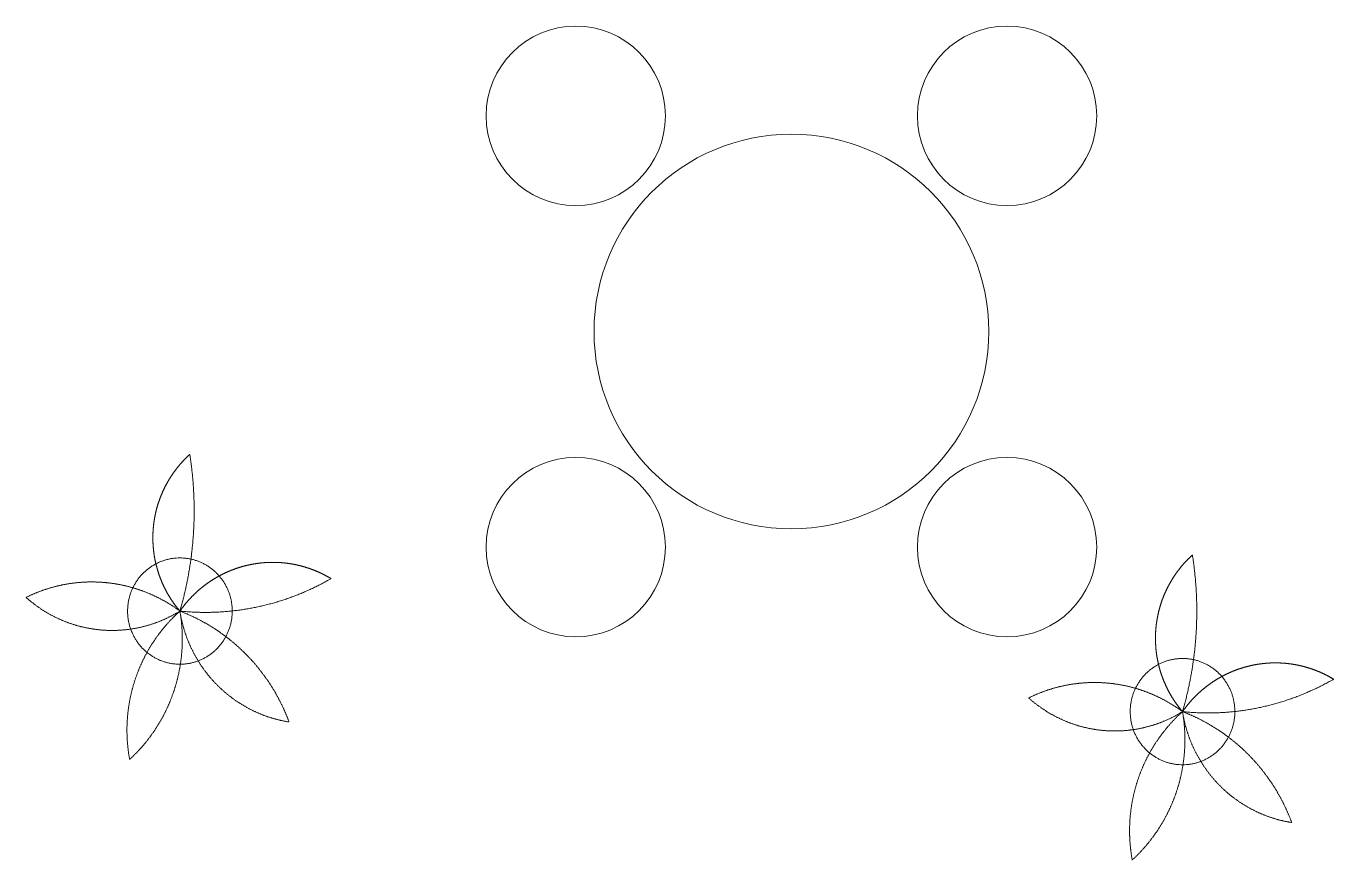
# Model space of a CAD drawing. Header units: millimetres. Extents: x -376000 to 292178, y -193032 to 188048.
# Drawn here: x -265130 to -261485, y -108102 to -105779 of the extents above; entities that cross this region are included whole.
import ezdxf

# ---------------------------------------------------------------- set-up
doc = ezdxf.new("R2010")
doc.units = ezdxf.units.MM
doc.layers.add('04_0.10', color=7, linetype='Continuous', lineweight=9, true_color=0x0099ff)
doc.layers.add('_什器 (2D)', color=7, linetype='Continuous', lineweight=5)

# ---------------------------------------------------------------- blocks, each defined once
blk = doc.blocks.new('グループ-942')
at = {"layer": '04_0.10'}
for centre, radius in [((-263597.8, -106028.7), 250), ((-262395.7, -106028.7), 250), ((-262996.8, -106629.8), 550), ((-263597.8, -107230.8), 250), ((-262395.7, -107230.8), 250)]:
    blk.add_circle(centre, radius, dxfattribs=at)
blk = doc.blocks.new('グループ-944')
at = {"layer": '04_0.10'}
for points, knots in [([(-261941.2, -107640), (-261933.8, -107653.1), (-261925.1, -107665.5), (-261916.4, -107677.8), (-261906.6, -107689.3), (-261891.2, -107636.3), (-261881.8, -107582), (-261872.3, -107527.7), (-261868.8, -107472.6), (-261865.4, -107417.6), (-261867.9, -107362.4), (-261870.5, -107307.3), (-261879.1, -107252.8), (-261890.3, -107262.9), (-261900.4, -107274), (-261910.6, -107285.1), (-261919.6, -107297.2), (-261928.7, -107309.3), (-261936.5, -107322.2), (-261944.4, -107335.1), (-261950.9, -107348.8), (-261957.5, -107362.4), (-261962.7, -107376.6), (-261967.9, -107390.9), (-261971.8, -107405.5), (-261975.6, -107420.2), (-261978, -107435.2), (-261980.4, -107450.2), (-261981.4, -107465.3), (-261982.3, -107480.4), (-261981.8, -107495.6), (-261981.3, -107510.8), (-261979.4, -107525.8), (-261977.4, -107540.9), (-261974, -107555.7), (-261970.6, -107570.4), (-261965.8, -107584.8), (-261961, -107599.2), (-261954.8, -107613), (-261948.7, -107626.8), (-261941.2, -107640)], [0, 0, 0, 0.032699, 0.032699, 0.065397, 0.065397, 0.184931, 0.184931, 0.304464, 0.304464, 0.423998, 0.423998, 0.543532, 0.543532, 0.576136, 0.576136, 0.608741, 0.608741, 0.641346, 0.641346, 0.67395, 0.67395, 0.706555, 0.706555, 0.73916, 0.73916, 0.771765, 0.771765, 0.80437, 0.80437, 0.836975, 0.836975, 0.86958, 0.86958, 0.902185, 0.902185, 0.93479, 0.93479, 0.967395, 0.967395, 1, 1, 1]), ([(-261868.1, -107643.8), (-261878.7, -107654.2), (-261888.4, -107665.6), (-261898, -107677), (-261906.6, -107689.3), (-261852.1, -107694.9), (-261797.4, -107691.9), (-261742.7, -107688.9), (-261689.1, -107677.4), (-261635.5, -107665.9), (-261584.2, -107646.1), (-261533, -107626.4), (-261485.4, -107598.8), (-261498.2, -107591.1), (-261511.5, -107584.7), (-261524.9, -107578.2), (-261538.8, -107573), (-261552.7, -107567.9), (-261567, -107564.1), (-261581.3, -107560.2), (-261595.9, -107557.8), (-261610.5, -107555.3), (-261625.2, -107554.2), (-261640, -107553.2), (-261654.8, -107553.5), (-261669.6, -107553.8), (-261684.2, -107555.6), (-261698.9, -107557.3), (-261713.4, -107560.4), (-261727.9, -107563.5), (-261742, -107568), (-261756.1, -107572.4), (-261769.8, -107578.2), (-261783.5, -107584), (-261796.5, -107591), (-261809.6, -107598.1), (-261822, -107606.3), (-261834.3, -107614.6), (-261845.9, -107624), (-261857.4, -107633.4), (-261868.1, -107643.8)], [0, 0, 0, 0.032769, 0.032769, 0.065537, 0.065537, 0.185623, 0.185623, 0.305709, 0.305709, 0.425795, 0.425795, 0.545882, 0.545882, 0.578319, 0.578319, 0.610756, 0.610756, 0.643193, 0.643193, 0.67563, 0.67563, 0.708067, 0.708067, 0.740504, 0.740504, 0.77294, 0.77294, 0.805377, 0.805377, 0.837814, 0.837814, 0.870251, 0.870251, 0.902688, 0.902688, 0.935125, 0.935125, 0.967563, 0.967563, 1, 1, 1]), ([(-262228.4, -107615.2), (-262256.2, -107620.5), (-262283.1, -107629.5), (-262310, -107638.5), (-262335.4, -107651.2), (-262313.7, -107670.5), (-262289.3, -107686.2), (-262264.9, -107701.9), (-262238.4, -107713.4), (-262211.9, -107725), (-262183.9, -107732.1), (-262155.9, -107739.3), (-262127.2, -107741.8), (-262098.4, -107744.4), (-262069.6, -107742.3), (-262040.8, -107740.2), (-262012.7, -107733.5), (-261984.6, -107726.8), (-261957.9, -107715.7), (-261931.2, -107704.6), (-261906.6, -107689.3), (-261929.5, -107672.4), (-261954.4, -107658.7), (-261979.3, -107645.1), (-262005.8, -107635), (-262032.3, -107624.9), (-262060, -107618.5), (-262087.6, -107612.2), (-262115.8, -107609.7), (-262144, -107607.2), (-262172.3, -107608.6), (-262200.5, -107610), (-262228.4, -107615.2)], [0, 0, 0, 0.061659, 0.061659, 0.123319, 0.123319, 0.186425, 0.186425, 0.24953, 0.24953, 0.312635, 0.312635, 0.375739, 0.375739, 0.438844, 0.438844, 0.501948, 0.501948, 0.565053, 0.565053, 0.628158, 0.628158, 0.690132, 0.690132, 0.752106, 0.752106, 0.81408, 0.81408, 0.876053, 0.876053, 0.938027, 0.938027, 1, 1, 1]), ([(-262053, -107988.9), (-262055, -108017.5), (-262053.5, -108046.1), (-262051.9, -108074.7), (-262046.7, -108102.8), (-262025.8, -108083.6), (-262007.5, -108062), (-261989.2, -108040.3), (-261973.7, -108016.5), (-261958.2, -107992.7), (-261945.7, -107967), (-261933.3, -107941.4), (-261924.1, -107914.4), (-261915, -107887.4), (-261909.2, -107859.4), (-261903.5, -107831.5), (-261901.3, -107803), (-261899.1, -107774.5), (-261900.4, -107746), (-261901.7, -107717.4), (-261906.6, -107689.3), (-261927.7, -107708.2), (-261946.3, -107729.8), (-261964.8, -107751.3), (-261980.5, -107775.1), (-261996.2, -107798.9), (-262008.7, -107824.5), (-262021.2, -107850.2), (-262030.4, -107877.2), (-262039.6, -107904.3), (-262045.3, -107932.3), (-262050.9, -107960.4), (-262053, -107988.9)], [0, 0, 0, 0.063209, 0.063209, 0.126417, 0.126417, 0.188984, 0.188984, 0.251552, 0.251552, 0.314119, 0.314119, 0.376687, 0.376687, 0.439256, 0.439256, 0.501824, 0.501824, 0.564392, 0.564392, 0.626961, 0.626961, 0.689133, 0.689133, 0.751306, 0.751306, 0.813479, 0.813479, 0.875653, 0.875653, 0.937826, 0.937826, 1, 1, 1]), ([(-261807.7, -107739.9), (-261831, -107724.6), (-261855.8, -107711.9), (-261880.6, -107699.2), (-261906.6, -107689.3), (-261902.1, -107718.2), (-261893.2, -107746.1), (-261884.3, -107773.9), (-261871.3, -107800), (-261858.2, -107826.1), (-261841.3, -107849.8), (-261824.3, -107873.5), (-261804, -107894.3), (-261783.6, -107915), (-261760.2, -107932.2), (-261736.9, -107949.4), (-261711.2, -107962.7), (-261685.5, -107975.9), (-261658.1, -107985), (-261630.7, -107994), (-261602.2, -107998.5), (-261612, -107972.1), (-261624.5, -107946.9), (-261637, -107921.8), (-261652, -107898.1), (-261667.1, -107874.4), (-261684.5, -107852.4), (-261701.9, -107830.5), (-261721.5, -107810.5), (-261741.2, -107790.6), (-261762.8, -107772.9), (-261784.4, -107755.2), (-261807.7, -107739.9)], [0, 0, 0, 0.060297, 0.060297, 0.120594, 0.120594, 0.184063, 0.184063, 0.247531, 0.247531, 0.310999, 0.310999, 0.374466, 0.374466, 0.437933, 0.437933, 0.501399, 0.501399, 0.564865, 0.564865, 0.62833, 0.62833, 0.690276, 0.690276, 0.752221, 0.752221, 0.814166, 0.814166, 0.876111, 0.876111, 0.938056, 0.938056, 1, 1, 1])]:
    blk.add_open_spline(points, degree=2, knots=knots, dxfattribs=at)
blk.add_open_spline([(-261979.5, -107561), (-261945.6, -107541.2), (-261867.5, -107541.2), (-261799.9, -107580.8), (-261760.8, -107649.6), (-261760.8, -107729), (-261799.9, -107797.7), (-261867.5, -107837.4), (-261945.6, -107837.4), (-262013.3, -107797.7), (-262052.4, -107729), (-262052.4, -107649.6), (-262013.3, -107580.8), (-261979.5, -107561)], degree=2, dxfattribs=at)
blk = doc.blocks.new('グループ-946')
at = {"layer": '04_0.10'}
for points, knots in [([(-264735.8, -107359.8), (-264728.3, -107372.9), (-264719.6, -107385.3), (-264710.9, -107397.6), (-264701.1, -107409.1), (-264685.8, -107356.1), (-264676.3, -107301.8), (-264666.8, -107247.5), (-264663.4, -107192.4), (-264659.9, -107137.3), (-264662.5, -107082.2), (-264665, -107027.1), (-264673.6, -106972.6), (-264684.8, -106982.7), (-264695, -106993.8), (-264705.1, -107004.9), (-264714.2, -107017), (-264723.2, -107029.1), (-264731, -107042), (-264738.9, -107054.9), (-264745.5, -107068.6), (-264752, -107082.2), (-264757.2, -107096.4), (-264762.5, -107110.6), (-264766.3, -107125.3), (-264770.1, -107140), (-264772.5, -107154.9), (-264774.9, -107169.9), (-264775.9, -107185.1), (-264776.8, -107200.2), (-264776.3, -107215.4), (-264775.8, -107230.6), (-264773.9, -107245.6), (-264771.9, -107260.7), (-264768.5, -107275.4), (-264765.1, -107290.2), (-264760.3, -107304.6), (-264755.5, -107319), (-264749.4, -107332.8), (-264743.2, -107346.6), (-264735.8, -107359.8)], [0, 0, 0, 0.032699, 0.032699, 0.065397, 0.065397, 0.184931, 0.184931, 0.304464, 0.304464, 0.423998, 0.423998, 0.543532, 0.543532, 0.576136, 0.576136, 0.608741, 0.608741, 0.641346, 0.641346, 0.67395, 0.67395, 0.706555, 0.706555, 0.73916, 0.73916, 0.771765, 0.771765, 0.80437, 0.80437, 0.836975, 0.836975, 0.86958, 0.86958, 0.902185, 0.902185, 0.93479, 0.93479, 0.967395, 0.967395, 1, 1, 1]), ([(-264662.6, -107363.6), (-264673.3, -107374), (-264682.9, -107385.4), (-264692.5, -107396.8), (-264701.1, -107409.1), (-264646.6, -107414.7), (-264591.9, -107411.7), (-264537.2, -107408.7), (-264483.6, -107397.2), (-264430, -107385.7), (-264378.8, -107365.9), (-264327.6, -107346.1), (-264280, -107318.6), (-264292.7, -107310.9), (-264306, -107304.4), (-264319.4, -107298), (-264333.3, -107292.8), (-264347.2, -107287.7), (-264361.5, -107283.8), (-264375.8, -107280), (-264390.4, -107277.5), (-264405, -107275.1), (-264419.7, -107274), (-264434.5, -107272.9), (-264449.3, -107273.3), (-264464.1, -107273.6), (-264478.8, -107275.3), (-264493.5, -107277.1), (-264507.9, -107280.2), (-264522.4, -107283.3), (-264536.5, -107287.7), (-264550.7, -107292.2), (-264564.3, -107298), (-264578, -107303.8), (-264591, -107310.8), (-264604.1, -107317.9), (-264616.5, -107326.1), (-264628.8, -107334.4), (-264640.4, -107343.7), (-264652, -107353.1), (-264662.6, -107363.6)], [0, 0, 0, 0.032769, 0.032769, 0.065537, 0.065537, 0.185623, 0.185623, 0.305709, 0.305709, 0.425795, 0.425795, 0.545882, 0.545882, 0.578319, 0.578319, 0.610756, 0.610756, 0.643193, 0.643193, 0.67563, 0.67563, 0.708067, 0.708067, 0.740504, 0.740504, 0.77294, 0.77294, 0.805377, 0.805377, 0.837814, 0.837814, 0.870251, 0.870251, 0.902688, 0.902688, 0.935125, 0.935125, 0.967563, 0.967563, 1, 1, 1]), ([(-265022.9, -107335), (-265050.7, -107340.2), (-265077.6, -107349.3), (-265104.5, -107358.3), (-265129.9, -107370.9), (-265108.3, -107390.3), (-265083.9, -107406), (-265059.5, -107421.7), (-265032.9, -107433.2), (-265006.4, -107444.8), (-264978.4, -107451.9), (-264950.4, -107459.1), (-264921.7, -107461.6), (-264892.9, -107464.2), (-264864.1, -107462.1), (-264835.3, -107460), (-264807.2, -107453.3), (-264779.1, -107446.6), (-264752.4, -107435.5), (-264725.7, -107424.3), (-264701.1, -107409.1), (-264724, -107392.1), (-264748.9, -107378.5), (-264773.8, -107364.9), (-264800.4, -107354.8), (-264826.9, -107344.7), (-264854.5, -107338.3), (-264882.1, -107332), (-264910.3, -107329.5), (-264938.5, -107327), (-264966.8, -107328.3), (-264995.1, -107329.7), (-265022.9, -107335)], [0, 0, 0, 0.061659, 0.061659, 0.123319, 0.123319, 0.186425, 0.186425, 0.24953, 0.24953, 0.312635, 0.312635, 0.375739, 0.375739, 0.438844, 0.438844, 0.501948, 0.501948, 0.565053, 0.565053, 0.628158, 0.628158, 0.690132, 0.690132, 0.752106, 0.752106, 0.81408, 0.81408, 0.876053, 0.876053, 0.938027, 0.938027, 1, 1, 1]), ([(-264847.5, -107708.7), (-264849.6, -107737.3), (-264848, -107765.8), (-264846.4, -107794.4), (-264841.2, -107822.6), (-264820.4, -107803.4), (-264802, -107781.8), (-264783.7, -107760.1), (-264768.2, -107736.3), (-264752.7, -107712.4), (-264740.2, -107686.8), (-264727.8, -107661.2), (-264718.7, -107634.2), (-264709.5, -107607.2), (-264703.8, -107579.2), (-264698, -107551.2), (-264695.8, -107522.8), (-264693.6, -107494.3), (-264694.9, -107465.7), (-264696.3, -107437.2), (-264701.1, -107409.1), (-264722.2, -107428), (-264740.8, -107449.5), (-264759.4, -107471.1), (-264775, -107494.9), (-264790.7, -107518.7), (-264803.2, -107544.3), (-264815.8, -107569.9), (-264824.9, -107597), (-264834.1, -107624.1), (-264839.8, -107652.1), (-264845.4, -107680.2), (-264847.5, -107708.7)], [0, 0, 0, 0.063209, 0.063209, 0.126417, 0.126417, 0.188984, 0.188984, 0.251552, 0.251552, 0.314119, 0.314119, 0.376687, 0.376687, 0.439256, 0.439256, 0.501824, 0.501824, 0.564392, 0.564392, 0.626961, 0.626961, 0.689133, 0.689133, 0.751306, 0.751306, 0.813479, 0.813479, 0.875653, 0.875653, 0.937826, 0.937826, 1, 1, 1]), ([(-264602.2, -107459.6), (-264625.5, -107444.4), (-264650.3, -107431.7), (-264675.1, -107419), (-264701.1, -107409.1), (-264696.6, -107438), (-264687.8, -107465.9), (-264678.9, -107493.7), (-264665.8, -107519.8), (-264652.7, -107545.9), (-264635.8, -107569.6), (-264618.9, -107593.3), (-264598.5, -107614), (-264578.1, -107634.7), (-264554.8, -107651.9), (-264531.4, -107669.1), (-264505.8, -107682.4), (-264480.1, -107695.7), (-264452.6, -107704.7), (-264425.2, -107713.7), (-264396.7, -107718.3), (-264406.5, -107691.9), (-264419, -107666.7), (-264431.5, -107641.5), (-264446.5, -107617.8), (-264461.6, -107594.1), (-264479, -107572.2), (-264496.4, -107550.2), (-264516.1, -107530.3), (-264535.7, -107510.4), (-264557.3, -107492.6), (-264578.9, -107474.9), (-264602.2, -107459.6)], [0, 0, 0, 0.060297, 0.060297, 0.120594, 0.120594, 0.184063, 0.184063, 0.247531, 0.247531, 0.310999, 0.310999, 0.374466, 0.374466, 0.437933, 0.437933, 0.501399, 0.501399, 0.564865, 0.564865, 0.62833, 0.62833, 0.690276, 0.690276, 0.752221, 0.752221, 0.814166, 0.814166, 0.876111, 0.876111, 0.938056, 0.938056, 1, 1, 1])]:
    blk.add_open_spline(points, degree=2, knots=knots, dxfattribs=at)
blk.add_open_spline([(-264774, -107280.8), (-264740.2, -107260.9), (-264662, -107260.9), (-264594.4, -107300.6), (-264555.3, -107369.4), (-264555.3, -107448.7), (-264594.4, -107517.5), (-264662, -107557.2), (-264740.2, -107557.2), (-264807.8, -107517.5), (-264846.9, -107448.7), (-264846.9, -107369.4), (-264807.8, -107300.6), (-264774, -107280.8)], degree=2, dxfattribs=at)
blk = doc.blocks.new('グループ-950')
at = {"layer": '04_0.10'}
for centre, radius in [((-263597.8, -106028.7), 250), ((-262395.7, -106028.7), 250), ((-262996.8, -106629.8), 550), ((-263597.8, -107230.8), 250), ((-262395.7, -107230.8), 250)]:
    blk.add_circle(centre, radius, dxfattribs=at)
blk = doc.blocks.new('グループ-952')
at = {"layer": '04_0.10'}
for points, knots in [([(-261941.2, -107640), (-261933.8, -107653.1), (-261925.1, -107665.5), (-261916.4, -107677.8), (-261906.6, -107689.3), (-261891.2, -107636.3), (-261881.8, -107582), (-261872.3, -107527.7), (-261868.8, -107472.6), (-261865.4, -107417.6), (-261867.9, -107362.4), (-261870.5, -107307.3), (-261879.1, -107252.8), (-261890.3, -107262.9), (-261900.4, -107274), (-261910.6, -107285.1), (-261919.6, -107297.2), (-261928.7, -107309.3), (-261936.5, -107322.2), (-261944.4, -107335.1), (-261950.9, -107348.8), (-261957.5, -107362.4), (-261962.7, -107376.6), (-261967.9, -107390.9), (-261971.8, -107405.5), (-261975.6, -107420.2), (-261978, -107435.2), (-261980.4, -107450.2), (-261981.4, -107465.3), (-261982.3, -107480.4), (-261981.8, -107495.6), (-261981.3, -107510.8), (-261979.4, -107525.8), (-261977.4, -107540.9), (-261974, -107555.7), (-261970.6, -107570.4), (-261965.8, -107584.8), (-261961, -107599.2), (-261954.8, -107613), (-261948.7, -107626.8), (-261941.2, -107640)], [0, 0, 0, 0.032699, 0.032699, 0.065397, 0.065397, 0.184931, 0.184931, 0.304464, 0.304464, 0.423998, 0.423998, 0.543532, 0.543532, 0.576136, 0.576136, 0.608741, 0.608741, 0.641346, 0.641346, 0.67395, 0.67395, 0.706555, 0.706555, 0.73916, 0.73916, 0.771765, 0.771765, 0.80437, 0.80437, 0.836975, 0.836975, 0.86958, 0.86958, 0.902185, 0.902185, 0.93479, 0.93479, 0.967395, 0.967395, 1, 1, 1]), ([(-261868.1, -107643.8), (-261878.7, -107654.2), (-261888.4, -107665.6), (-261898, -107677), (-261906.6, -107689.3), (-261852.1, -107694.9), (-261797.4, -107691.9), (-261742.7, -107688.9), (-261689.1, -107677.4), (-261635.5, -107665.9), (-261584.2, -107646.1), (-261533, -107626.4), (-261485.4, -107598.8), (-261498.2, -107591.1), (-261511.5, -107584.7), (-261524.9, -107578.2), (-261538.8, -107573), (-261552.7, -107567.9), (-261567, -107564.1), (-261581.3, -107560.2), (-261595.9, -107557.8), (-261610.5, -107555.3), (-261625.2, -107554.2), (-261640, -107553.2), (-261654.8, -107553.5), (-261669.6, -107553.8), (-261684.2, -107555.6), (-261698.9, -107557.3), (-261713.4, -107560.4), (-261727.9, -107563.5), (-261742, -107568), (-261756.1, -107572.4), (-261769.8, -107578.2), (-261783.5, -107584), (-261796.5, -107591), (-261809.6, -107598.1), (-261822, -107606.3), (-261834.3, -107614.6), (-261845.9, -107624), (-261857.4, -107633.4), (-261868.1, -107643.8)], [0, 0, 0, 0.032769, 0.032769, 0.065537, 0.065537, 0.185623, 0.185623, 0.305709, 0.305709, 0.425795, 0.425795, 0.545882, 0.545882, 0.578319, 0.578319, 0.610756, 0.610756, 0.643193, 0.643193, 0.67563, 0.67563, 0.708067, 0.708067, 0.740504, 0.740504, 0.77294, 0.77294, 0.805377, 0.805377, 0.837814, 0.837814, 0.870251, 0.870251, 0.902688, 0.902688, 0.935125, 0.935125, 0.967563, 0.967563, 1, 1, 1]), ([(-262228.4, -107615.2), (-262256.2, -107620.5), (-262283.1, -107629.5), (-262310, -107638.5), (-262335.4, -107651.2), (-262313.7, -107670.5), (-262289.3, -107686.2), (-262264.9, -107701.9), (-262238.4, -107713.4), (-262211.9, -107725), (-262183.9, -107732.1), (-262155.9, -107739.3), (-262127.2, -107741.8), (-262098.4, -107744.4), (-262069.6, -107742.3), (-262040.8, -107740.2), (-262012.7, -107733.5), (-261984.6, -107726.8), (-261957.9, -107715.7), (-261931.2, -107704.6), (-261906.6, -107689.3), (-261929.5, -107672.4), (-261954.4, -107658.7), (-261979.3, -107645.1), (-262005.8, -107635), (-262032.3, -107624.9), (-262060, -107618.5), (-262087.6, -107612.2), (-262115.8, -107609.7), (-262144, -107607.2), (-262172.3, -107608.6), (-262200.5, -107610), (-262228.4, -107615.2)], [0, 0, 0, 0.061659, 0.061659, 0.123319, 0.123319, 0.186425, 0.186425, 0.24953, 0.24953, 0.312635, 0.312635, 0.375739, 0.375739, 0.438844, 0.438844, 0.501948, 0.501948, 0.565053, 0.565053, 0.628158, 0.628158, 0.690132, 0.690132, 0.752106, 0.752106, 0.81408, 0.81408, 0.876053, 0.876053, 0.938027, 0.938027, 1, 1, 1]), ([(-262053, -107988.9), (-262055, -108017.5), (-262053.5, -108046.1), (-262051.9, -108074.7), (-262046.7, -108102.8), (-262025.8, -108083.6), (-262007.5, -108062), (-261989.2, -108040.3), (-261973.7, -108016.5), (-261958.2, -107992.7), (-261945.7, -107967), (-261933.3, -107941.4), (-261924.1, -107914.4), (-261915, -107887.4), (-261909.2, -107859.4), (-261903.5, -107831.5), (-261901.3, -107803), (-261899.1, -107774.5), (-261900.4, -107746), (-261901.7, -107717.4), (-261906.6, -107689.3), (-261927.7, -107708.2), (-261946.3, -107729.8), (-261964.8, -107751.3), (-261980.5, -107775.1), (-261996.2, -107798.9), (-262008.7, -107824.5), (-262021.2, -107850.2), (-262030.4, -107877.2), (-262039.6, -107904.3), (-262045.3, -107932.3), (-262050.9, -107960.4), (-262053, -107988.9)], [0, 0, 0, 0.063209, 0.063209, 0.126417, 0.126417, 0.188984, 0.188984, 0.251552, 0.251552, 0.314119, 0.314119, 0.376687, 0.376687, 0.439256, 0.439256, 0.501824, 0.501824, 0.564392, 0.564392, 0.626961, 0.626961, 0.689133, 0.689133, 0.751306, 0.751306, 0.813479, 0.813479, 0.875653, 0.875653, 0.937826, 0.937826, 1, 1, 1]), ([(-261807.7, -107739.9), (-261831, -107724.6), (-261855.8, -107711.9), (-261880.6, -107699.2), (-261906.6, -107689.3), (-261902.1, -107718.2), (-261893.2, -107746.1), (-261884.3, -107773.9), (-261871.3, -107800), (-261858.2, -107826.1), (-261841.3, -107849.8), (-261824.3, -107873.5), (-261804, -107894.3), (-261783.6, -107915), (-261760.2, -107932.2), (-261736.9, -107949.4), (-261711.2, -107962.7), (-261685.5, -107975.9), (-261658.1, -107985), (-261630.7, -107994), (-261602.2, -107998.5), (-261612, -107972.1), (-261624.5, -107946.9), (-261637, -107921.8), (-261652, -107898.1), (-261667.1, -107874.4), (-261684.5, -107852.4), (-261701.9, -107830.5), (-261721.5, -107810.5), (-261741.2, -107790.6), (-261762.8, -107772.9), (-261784.4, -107755.2), (-261807.7, -107739.9)], [0, 0, 0, 0.060297, 0.060297, 0.120594, 0.120594, 0.184063, 0.184063, 0.247531, 0.247531, 0.310999, 0.310999, 0.374466, 0.374466, 0.437933, 0.437933, 0.501399, 0.501399, 0.564865, 0.564865, 0.62833, 0.62833, 0.690276, 0.690276, 0.752221, 0.752221, 0.814166, 0.814166, 0.876111, 0.876111, 0.938056, 0.938056, 1, 1, 1])]:
    blk.add_open_spline(points, degree=2, knots=knots, dxfattribs=at)
blk.add_open_spline([(-261979.5, -107561), (-261945.6, -107541.2), (-261867.5, -107541.2), (-261799.9, -107580.8), (-261760.8, -107649.6), (-261760.8, -107729), (-261799.9, -107797.7), (-261867.5, -107837.4), (-261945.6, -107837.4), (-262013.3, -107797.7), (-262052.4, -107729), (-262052.4, -107649.6), (-262013.3, -107580.8), (-261979.5, -107561)], degree=2, dxfattribs=at)
blk = doc.blocks.new('グループ-954')
at = {"layer": '04_0.10'}
for points, knots in [([(-264735.8, -107359.8), (-264728.3, -107372.9), (-264719.6, -107385.3), (-264710.9, -107397.6), (-264701.1, -107409.1), (-264685.8, -107356.1), (-264676.3, -107301.8), (-264666.8, -107247.5), (-264663.4, -107192.4), (-264659.9, -107137.3), (-264662.5, -107082.2), (-264665, -107027.1), (-264673.6, -106972.6), (-264684.8, -106982.7), (-264695, -106993.8), (-264705.1, -107004.9), (-264714.2, -107017), (-264723.2, -107029.1), (-264731, -107042), (-264738.9, -107054.9), (-264745.5, -107068.6), (-264752, -107082.2), (-264757.2, -107096.4), (-264762.5, -107110.6), (-264766.3, -107125.3), (-264770.1, -107140), (-264772.5, -107154.9), (-264774.9, -107169.9), (-264775.9, -107185.1), (-264776.8, -107200.2), (-264776.3, -107215.4), (-264775.8, -107230.6), (-264773.9, -107245.6), (-264771.9, -107260.7), (-264768.5, -107275.4), (-264765.1, -107290.2), (-264760.3, -107304.6), (-264755.5, -107319), (-264749.4, -107332.8), (-264743.2, -107346.6), (-264735.8, -107359.8)], [0, 0, 0, 0.032699, 0.032699, 0.065397, 0.065397, 0.184931, 0.184931, 0.304464, 0.304464, 0.423998, 0.423998, 0.543532, 0.543532, 0.576136, 0.576136, 0.608741, 0.608741, 0.641346, 0.641346, 0.67395, 0.67395, 0.706555, 0.706555, 0.73916, 0.73916, 0.771765, 0.771765, 0.80437, 0.80437, 0.836975, 0.836975, 0.86958, 0.86958, 0.902185, 0.902185, 0.93479, 0.93479, 0.967395, 0.967395, 1, 1, 1]), ([(-264662.6, -107363.6), (-264673.3, -107374), (-264682.9, -107385.4), (-264692.5, -107396.8), (-264701.1, -107409.1), (-264646.6, -107414.7), (-264591.9, -107411.7), (-264537.2, -107408.7), (-264483.6, -107397.2), (-264430, -107385.7), (-264378.8, -107365.9), (-264327.6, -107346.1), (-264280, -107318.6), (-264292.7, -107310.9), (-264306, -107304.4), (-264319.4, -107298), (-264333.3, -107292.8), (-264347.2, -107287.7), (-264361.5, -107283.8), (-264375.8, -107280), (-264390.4, -107277.5), (-264405, -107275.1), (-264419.7, -107274), (-264434.5, -107272.9), (-264449.3, -107273.3), (-264464.1, -107273.6), (-264478.8, -107275.3), (-264493.5, -107277.1), (-264507.9, -107280.2), (-264522.4, -107283.3), (-264536.5, -107287.7), (-264550.7, -107292.2), (-264564.3, -107298), (-264578, -107303.8), (-264591, -107310.8), (-264604.1, -107317.9), (-264616.5, -107326.1), (-264628.8, -107334.4), (-264640.4, -107343.7), (-264652, -107353.1), (-264662.6, -107363.6)], [0, 0, 0, 0.032769, 0.032769, 0.065537, 0.065537, 0.185623, 0.185623, 0.305709, 0.305709, 0.425795, 0.425795, 0.545882, 0.545882, 0.578319, 0.578319, 0.610756, 0.610756, 0.643193, 0.643193, 0.67563, 0.67563, 0.708067, 0.708067, 0.740504, 0.740504, 0.77294, 0.77294, 0.805377, 0.805377, 0.837814, 0.837814, 0.870251, 0.870251, 0.902688, 0.902688, 0.935125, 0.935125, 0.967563, 0.967563, 1, 1, 1]), ([(-265022.9, -107335), (-265050.7, -107340.2), (-265077.6, -107349.3), (-265104.5, -107358.3), (-265129.9, -107370.9), (-265108.3, -107390.3), (-265083.9, -107406), (-265059.5, -107421.7), (-265032.9, -107433.2), (-265006.4, -107444.8), (-264978.4, -107451.9), (-264950.4, -107459.1), (-264921.7, -107461.6), (-264892.9, -107464.2), (-264864.1, -107462.1), (-264835.3, -107460), (-264807.2, -107453.3), (-264779.1, -107446.6), (-264752.4, -107435.5), (-264725.7, -107424.3), (-264701.1, -107409.1), (-264724, -107392.1), (-264748.9, -107378.5), (-264773.8, -107364.9), (-264800.4, -107354.8), (-264826.9, -107344.7), (-264854.5, -107338.3), (-264882.1, -107332), (-264910.3, -107329.5), (-264938.5, -107327), (-264966.8, -107328.3), (-264995.1, -107329.7), (-265022.9, -107335)], [0, 0, 0, 0.061659, 0.061659, 0.123319, 0.123319, 0.186425, 0.186425, 0.24953, 0.24953, 0.312635, 0.312635, 0.375739, 0.375739, 0.438844, 0.438844, 0.501948, 0.501948, 0.565053, 0.565053, 0.628158, 0.628158, 0.690132, 0.690132, 0.752106, 0.752106, 0.81408, 0.81408, 0.876053, 0.876053, 0.938027, 0.938027, 1, 1, 1]), ([(-264847.5, -107708.7), (-264849.6, -107737.3), (-264848, -107765.8), (-264846.4, -107794.4), (-264841.2, -107822.6), (-264820.4, -107803.4), (-264802, -107781.8), (-264783.7, -107760.1), (-264768.2, -107736.3), (-264752.7, -107712.4), (-264740.2, -107686.8), (-264727.8, -107661.2), (-264718.7, -107634.2), (-264709.5, -107607.2), (-264703.8, -107579.2), (-264698, -107551.2), (-264695.8, -107522.8), (-264693.6, -107494.3), (-264694.9, -107465.7), (-264696.3, -107437.2), (-264701.1, -107409.1), (-264722.2, -107428), (-264740.8, -107449.5), (-264759.4, -107471.1), (-264775, -107494.9), (-264790.7, -107518.7), (-264803.2, -107544.3), (-264815.8, -107569.9), (-264824.9, -107597), (-264834.1, -107624.1), (-264839.8, -107652.1), (-264845.4, -107680.2), (-264847.5, -107708.7)], [0, 0, 0, 0.063209, 0.063209, 0.126417, 0.126417, 0.188984, 0.188984, 0.251552, 0.251552, 0.314119, 0.314119, 0.376687, 0.376687, 0.439256, 0.439256, 0.501824, 0.501824, 0.564392, 0.564392, 0.626961, 0.626961, 0.689133, 0.689133, 0.751306, 0.751306, 0.813479, 0.813479, 0.875653, 0.875653, 0.937826, 0.937826, 1, 1, 1]), ([(-264602.2, -107459.6), (-264625.5, -107444.4), (-264650.3, -107431.7), (-264675.1, -107419), (-264701.1, -107409.1), (-264696.6, -107438), (-264687.8, -107465.9), (-264678.9, -107493.7), (-264665.8, -107519.8), (-264652.7, -107545.9), (-264635.8, -107569.6), (-264618.9, -107593.3), (-264598.5, -107614), (-264578.1, -107634.7), (-264554.8, -107651.9), (-264531.4, -107669.1), (-264505.8, -107682.4), (-264480.1, -107695.7), (-264452.6, -107704.7), (-264425.2, -107713.7), (-264396.7, -107718.3), (-264406.5, -107691.9), (-264419, -107666.7), (-264431.5, -107641.5), (-264446.5, -107617.8), (-264461.6, -107594.1), (-264479, -107572.2), (-264496.4, -107550.2), (-264516.1, -107530.3), (-264535.7, -107510.4), (-264557.3, -107492.6), (-264578.9, -107474.9), (-264602.2, -107459.6)], [0, 0, 0, 0.060297, 0.060297, 0.120594, 0.120594, 0.184063, 0.184063, 0.247531, 0.247531, 0.310999, 0.310999, 0.374466, 0.374466, 0.437933, 0.437933, 0.501399, 0.501399, 0.564865, 0.564865, 0.62833, 0.62833, 0.690276, 0.690276, 0.752221, 0.752221, 0.814166, 0.814166, 0.876111, 0.876111, 0.938056, 0.938056, 1, 1, 1])]:
    blk.add_open_spline(points, degree=2, knots=knots, dxfattribs=at)
blk.add_open_spline([(-264774, -107280.8), (-264740.2, -107260.9), (-264662, -107260.9), (-264594.4, -107300.6), (-264555.3, -107369.4), (-264555.3, -107448.7), (-264594.4, -107517.5), (-264662, -107557.2), (-264740.2, -107557.2), (-264807.8, -107517.5), (-264846.9, -107448.7), (-264846.9, -107369.4), (-264807.8, -107300.6), (-264774, -107280.8)], degree=2, dxfattribs=at)
blk = doc.blocks.new('什器 (2D)')
at = {"layer": '04_0.10'}
for name in ['グループ-942', 'グループ-950', 'グループ-946', 'グループ-954', 'グループ-944', 'グループ-952']:
    blk.add_blockref(name, (0, 0), dxfattribs=at)

msp = doc.modelspace()

# ---------------------------------------------------------------- block references
at = {"layer": '_什器 (2D)'}
msp.add_blockref('什器 (2D)', (0, 0), dxfattribs=at)

doc.saveas('drawing.dxf')
